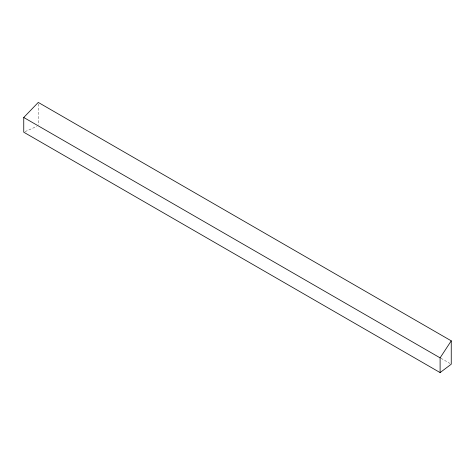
<?xml version="1.0" encoding="UTF-8"?>
<svg xmlns="http://www.w3.org/2000/svg" width="475" height="475" viewBox="0 0 475 475"><rect width="100%" height="100%" fill="white"/><g stroke="black" fill="none" stroke-linecap="round" stroke-linejoin="round"><path stroke-width="0.36" stroke-dasharray="2.38 1.78" d="M25.068 131.623L36.955 126.356M440.972 358.269L449.968 363.458M38.273 103.871L38.273 125.044"/><path stroke-width="0.71" d="M440.105 372.584L440.105 357.859L451.25 340.842L38.273 102.416L23.75 117.479L23.75 132.204L440.105 372.584L451.25 364.2L451.25 340.842M23.75 117.479L440.105 357.859"/></g></svg>
